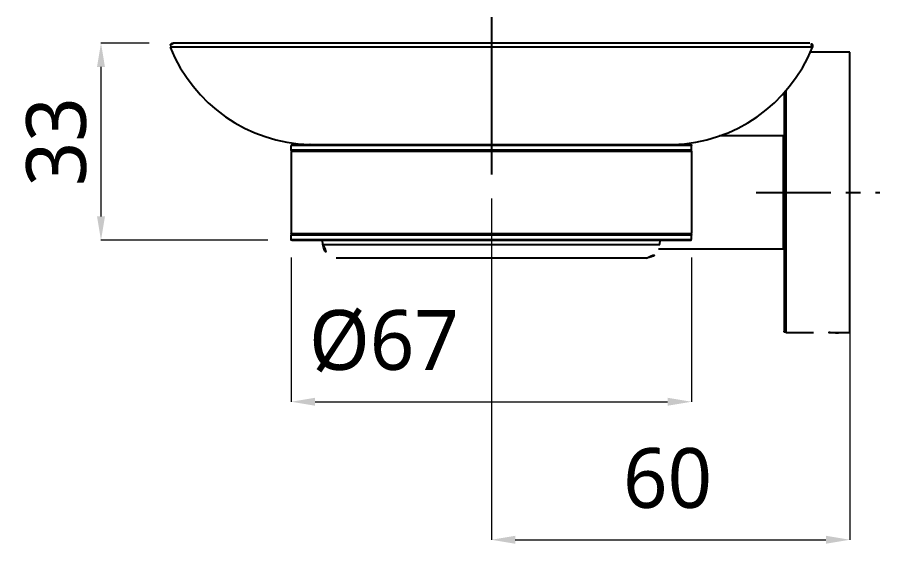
# Model space of a CAD drawing. Extents: x 16296675204 to 16296683393, y -37409618576 to -37409617244.
# Drawn here: x 16296676079.2 to 16296676223.6, y -37409618067.9 to -37409617979.8 of the extents above; entities that cross this region are included whole.
import ezdxf

# ---------------------------------------------------------------- set-up
doc = ezdxf.new("R2010")
doc.units = 0
doc.header["$LTSCALE"] = 10
doc.header["$MEASUREMENT"] = 0
doc.header["$PDMODE"] = 3
doc.header["$PDSIZE"] = -10
doc.linetypes.add('CENTER', pattern=[2, 1.25, -0.25, 0.25, -0.25])
doc.layers.get('0').update_dxf_attribs({"linetype": 'CONTINUOUS'})
doc.layers.get('DEFPOINTS').update_dxf_attribs({"linetype": 'CONTINUOUS'})
doc.styles.add('Daelim Dimension', font='NanumGothic.ttf')
doc.dimstyles.new('DEFAULT', dxfattribs={"dimscale": 2, "dimtxt": 2, "dimasz": 2, "dimexe": 0, "dimexo": 2, "dimgap": 1, "dimtad": 1, "dimdec": 1, "dimzin": 9, "dimdsep": 46, "dimtxsty": 'Daelim Dimension', "dimcen": 0.5, "dimclrd": 252, "dimclre": 252, "dimclrt": 3, "dimadec": 1, "dimazin": 0, "dimtfac": 1, "dimtdec": 1, "dimtix": 1, "dimtmove": 0, "dimatfit": 3, "dimfxl": 1, "dimtolj": 1, "dimtzin": 1, "dimlwd": 9, "dimlwe": 9, "dimarcsym": 0})

# ---------------------------------------------------------------- blocks, each defined once
blk = doc.blocks.new('*D16')
at = {"color": 5, "lineweight": 9, "transparency": 16777216}
for p, q in [((16296676158.55759, -37409618010.113121), (16296676158.55759, -37409618067.211487)), ((16296676218.55759, -37409618023.624832), (16296676218.55759, -37409618067.211487)), ((16296676162.55759, -37409618067.211487), (16296676214.55759, -37409618067.211487))]:
    blk.add_line(p, q, dxfattribs=at)
at = {"color": 5, "transparency": 16777216}
for points in [[(16296676162.55759, -37409618066.544823), (16296676162.55759, -37409618067.878151), (16296676158.55759, -37409618067.211487)], [(16296676214.55759, -37409618066.544823), (16296676214.55759, -37409618067.878151), (16296676218.55759, -37409618067.211487)]]:
    blk.add_solid(points, dxfattribs=at)
at = {"layer": 'DEFPOINTS', "color": 0, "transparency": 16777216}
for p in [(16296676158.55759, -37409618006.113121), (16296676218.55759, -37409618019.624832), (16296676218.55759, -37409618067.211487)]:
    blk.add_point(p, dxfattribs=at)
at = {"color": 7, "transparency": 16777216, "insert": (16296676188.056391, -37409618051.878159), "char_height": 10, "attachment_point": 2, "line_spacing_factor": 0.9, "style": 'Daelim Dimension'}
blk.add_mtext('\\A1;60', dxfattribs=at)
blk = doc.blocks.new('*D17')
at = {"color": 5, "lineweight": 9, "transparency": 16777216}
for p, q in [((16296676125.05759, -37409618020.00484), (16296676125.05759, -37409618044.12904)), ((16296676192.05759, -37409618020.00484), (16296676192.05759, -37409618044.12904)), ((16296676129.05759, -37409618044.12904), (16296676188.05759, -37409618044.12904))]:
    blk.add_line(p, q, dxfattribs=at)
at = {"color": 5, "transparency": 16777216}
for points in [[(16296676129.05759, -37409618043.46237), (16296676129.05759, -37409618044.7957), (16296676125.05759, -37409618044.12904)], [(16296676188.05759, -37409618043.46237), (16296676188.05759, -37409618044.7957), (16296676192.05759, -37409618044.12904)]]:
    blk.add_solid(points, dxfattribs=at)
at = {"layer": 'DEFPOINTS', "color": 0, "transparency": 16777216}
for p in [(16296676125.05759, -37409618016.00484), (16296676192.05759, -37409618016.00484), (16296676192.05759, -37409618044.12904)]:
    blk.add_point(p, dxfattribs=at)
at = {"color": 7, "transparency": 16777216, "insert": (16296676140.58924, -37409618028.79571), "char_height": 10, "attachment_point": 2, "line_spacing_factor": 0.9, "style": 'Daelim Dimension'}
blk.add_mtext('\\A1;%%c67', dxfattribs=at)
blk = doc.blocks.new('*D33')
at = {"color": 5, "lineweight": 9, "transparency": 16777216}
for p, q in [((16296676101.285891, -37409617984.124847), (16296676093.228069, -37409617984.124847)), ((16296676093.228069, -37409617988.124847), (16296676093.228069, -37409618013.124863)), ((16296676121.177601, -37409618017.124863), (16296676093.228069, -37409618017.124863))]:
    blk.add_line(p, q, dxfattribs=at)
at = {"color": 5, "transparency": 16777216}
for points in [[(16296676092.561411, -37409617988.124847), (16296676093.894739, -37409617988.124847), (16296676093.228069, -37409617984.124847)], [(16296676092.561411, -37409618013.124863), (16296676093.894739, -37409618013.124863), (16296676093.228069, -37409618017.124863)]]:
    blk.add_solid(points, dxfattribs=at)
at = {"layer": 'DEFPOINTS', "color": 0, "transparency": 16777216}
for p in [(16296676105.285891, -37409617984.124847), (16296676093.228069, -37409618017.124863), (16296676125.177601, -37409618017.124863)]:
    blk.add_point(p, dxfattribs=at)
at = {"color": 7, "transparency": 16777216, "insert": (16296676085.777411, -37409618000.624847), "char_height": 10, "attachment_point": 5, "rotation": 90, "style": 'Daelim Dimension'}
blk.add_mtext('\\A1;33', dxfattribs=at)

msp = doc.modelspace()

# ---------------------------------------------------------------- linework, layer by layer
at = {"color": 1, "linetype": 'CENTER'}
for p, q in [((16296676158.55759, -37409617979.811096), (16296676158.55759, -37409618006.113121)), ((16296676202.85759, -37409618009.124832), (16296676223.55759, -37409618009.124832))]:
    msp.add_line(p, q, dxfattribs=at)
at = {"color": 9, "linetype": 'Continuous'}
for p, q in [((16296676212.293301, -37409617984.811096), (16296676104.82188, -37409617984.811096)), ((16296676207.85759, -37409617992.096497), (16296676207.85759, -37409618032.624832)), ((16296676207.43759, -37409618018.624832), (16296676207.43759, -37409617999.624832)), ((16296676192.05759, -37409618001.244827), (16296676125.05759, -37409618001.244827)), ((16296676128.16275, -37409618001.113121), (16296676188.952419, -37409618001.113121)), ((16296676125.05759, -37409618002.004837), (16296676192.05759, -37409618002.004837)), ((16296676192.05759, -37409618002.244827), (16296676125.05759, -37409618002.244827)), ((16296676125.05759, -37409618016.004837), (16296676192.05759, -37409618016.004837)), ((16296676192.05759, -37409618016.244827), (16296676125.05759, -37409618016.244827)), ((16296676125.05759, -37409618017.004837), (16296676192.05759, -37409618017.004837)), ((16296676130.37575, -37409618017.821587), (16296676186.73942, -37409618017.821587))]:
    msp.add_line(p, q, dxfattribs=at)
at = {"color": 7, "linetype": 'Continuous'}
for p, q in [((16296676211.82929, -37409617984.124832), (16296676105.285879, -37409617984.124832)), ((16296676218.55759, -37409617985.624832), (16296676211.885559, -37409617985.624832)), ((16296676218.55759, -37409618032.624832), (16296676218.55759, -37409617985.624832)), ((16296676207.55759, -37409617992.399513), (16296676207.55759, -37409618032.324837)), ((16296676207.43759, -37409617999.624832), (16296676196.731461, -37409617999.624832)), ((16296676125.05759, -37409618002.004837), (16296676125.05759, -37409618001.244827)), ((16296676191.93759, -37409618001.124832), (16296676125.177589, -37409618001.124832)), ((16296676192.05759, -37409618002.004837), (16296676192.05759, -37409618001.244827)), ((16296676125.05759, -37409618002.244827), (16296676125.05759, -37409618016.004837)), ((16296676191.93759, -37409618002.124832), (16296676125.177589, -37409618002.124832)), ((16296676192.05759, -37409618002.244827), (16296676192.05759, -37409618016.004837)), ((16296676125.05759, -37409618017.004837), (16296676125.05759, -37409618016.244827)), ((16296676125.177589, -37409618016.124832), (16296676191.93759, -37409618016.124832)), ((16296676125.177589, -37409618017.124832), (16296676191.93759, -37409618017.124832)), ((16296676130.37575, -37409618017.821587), (16296676130.320749, -37409618017.124832)), ((16296676186.73942, -37409618017.821587), (16296676186.79443, -37409618017.124832)), ((16296676192.05759, -37409618017.004837), (16296676192.05759, -37409618016.244827)), ((16296676207.43759, -37409618018.624832), (16296676186.52063, -37409618018.624832)), ((16296676184.548031, -37409618020.106667), (16296676132.56715, -37409618020.106667)), ((16296676212.45759, -37409618032.624832), (16296676207.85759, -37409618032.624832)), ((16296676218.55759, -37409618032.624832), (16296676216.657591, -37409618032.624832))]:
    msp.add_line(p, q, dxfattribs=at)
for centre, radius, start, end in [((16296676105.285879, -37409617984.624832), 0.5, 90, 201.87255799), ((16296676128.950291, -37409617975.125053), 26, 201.87255799, 268.26421266), ((16296676188.164881, -37409617975.125053), 26, 271.73578734, 338.12744201), ((16296676211.82929, -37409617984.624832), 0.5, 338.12744201, 90), ((16296676207.43759, -37409617999.744827), 0.12, 0, 90), ((16296676125.177589, -37409618001.244827), 0.12, 90, 180), ((16296676128.13246, -37409618002.112663), 1, 85.07314535, 88.26421266), ((16296676188.98271, -37409618002.112663), 1, 91.73578734, 94.92685465), ((16296676191.93759, -37409618001.244827), 0.12, 0, 90), ((16296676125.177589, -37409618002.004837), 0.12, 180, 270), ((16296676125.177589, -37409618002.244827), 0.12, 90, 180), ((16296676191.93759, -37409618002.004837), 0.12, 270, 0), ((16296676191.93759, -37409618002.244827), 0.12, 0, 90), ((16296676125.177589, -37409618016.004837), 0.12, 180, 270), ((16296676125.177589, -37409618016.244827), 0.12, 90, 180), ((16296676125.177589, -37409618017.004837), 0.12, 180, 270), ((16296676191.93759, -37409618016.004837), 0.12, 270, 0), ((16296676191.93759, -37409618016.244827), 0.12, 0, 90), ((16296676191.93759, -37409618017.004837), 0.12, 270, 0), ((16296676132.868, -37409618017.624832), 2.5, 184.51412034, 263.08823043), ((16296676184.247181, -37409618017.624832), 2.5, 276.91176957, 355.48587966), ((16296676207.43759, -37409618018.504837), 0.12, 270, 0), ((16296676207.85759, -37409618032.324837), 0.3, 180, 270), ((16296676214.55759, -37409618056.032799), 23.501978, 84.87359235, 95.12640765)]:
    msp.add_arc(centre, radius, start, end, dxfattribs=at)

# ---------------------------------------------------------------- dimensions: what is measured, and where the dimension line sits
at = {"color": 7}
dim = msp.add_linear_dim(base=(16296676093.228069, -37409618017.124863), p1=(16296676105.285879, -37409617984.124832), p2=(16296676125.177589, -37409618017.12484), angle=90, dimstyle='DEFAULT', override={"dimtxt": 5, "dimclrd": 5, "dimclre": 5, "dimclrt": 7}, dxfattribs=at)
dim.commit()
dim.dimension.update_dxf_attribs({"geometry": '*D33', "text_midpoint": (16296676085.777411, -37409618000.624847)})
dim = msp.add_linear_dim(base=(16296676218.55759, -37409618067.211487), p1=(16296676158.55759, -37409618006.113121), p2=(16296676218.55759, -37409618019.624832), dimstyle='DEFAULT', override={"dimtxt": 5, "dimclrd": 5, "dimclre": 5, "dimclrt": 7}, dxfattribs=at)
dim.commit()
dim.dimension.update_dxf_attribs({"geometry": '*D16', "text_midpoint": (16296676188.056391, -37409618067.211487), "dimtype": 160})
dim = msp.add_linear_dim(base=(16296676192.05759, -37409618044.129044), p1=(16296676125.05759, -37409618016.004837), p2=(16296676192.05759, -37409618016.004837), text='%%c<>', dimstyle='DEFAULT', override={"dimtxt": 5, "dimclrd": 5, "dimclre": 5, "dimclrt": 7}, dxfattribs=at)
dim.commit()
dim.dimension.update_dxf_attribs({"geometry": '*D17', "text_midpoint": (16296676140.589239, -37409618044.129044), "dimtype": 160})

doc.saveas('drawing.dxf')
